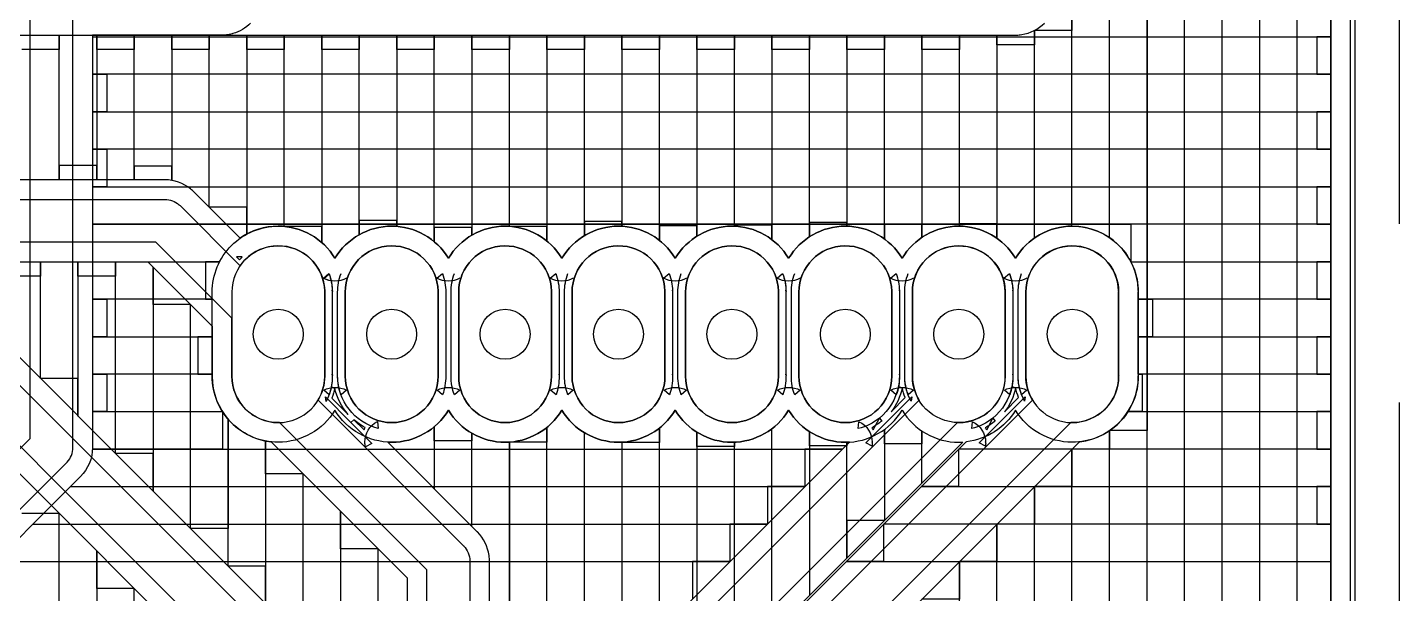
# Model space of a CAD drawing. Extents: x -29 to 3249, y -29 to 2286.
# Drawn here: x 2039 to 3249, y 881 to 1381 of the extents above; entities that cross this region are included whole.
import ezdxf

# ---------------------------------------------------------------- set-up
doc = ezdxf.new("R2010")
doc.units = 0
doc.header["$MEASUREMENT"] = 0
doc.layers.get('0').update_dxf_attribs({"linetype": 'CONTINUOUS'})
for name, color, linetype in [('BoardOutline', 7, 'CONTINUOUS'), ('CuttingOutside', 7, 'CONTINUOUS'), ('DrillPlated', 7, 'CONTINUOUS'), ('InsulateBottom', 7, 'CONTINUOUS'), ('InsulateTop', 7, 'CONTINUOUS')]:
    doc.layers.add(name, color=color, linetype=linetype)

# ---------------------------------------------------------------- blocks, each defined once
blk = doc.blocks.new('T3')
blk.add_circle((0, 0), 22)
blk.add_circle((0, 0), 22)

msp = doc.modelspace()

# ---------------------------------------------------------------- linework, layer by layer
at = {"layer": 'BoardOutline'}
msp.add_lwpolyline([(10.000001, 10.000001), (10.000001, 2247), (10.000001, 2247), (3209.199951, 2247), (3209.199951, 2247), (3209.199951, 10.000001), (3209.199951, 10.000001), (10.000001, 10.000001)], dxfattribs=at)
msp.add_lwpolyline([(10.000001, 10.000001), (10.000001, 2247), (10.000001, 2247), (3209.199951, 2247), (3209.199951, 2247), (3209.199951, 10.000001), (3209.199951, 10.000001), (10.000001, 10.000001)], dxfattribs=at)
at = {"layer": 'CuttingOutside'}
for points in [[(3248.63916, 1207.263794), (3248.62207, 2247.007813), (3248.62207, 2247.007813, 0.229112), (3233.700684, 2277.874023)], [(1688.366211, -29.427286), (3209.212646, -29.409449), (3209.212646, -29.409449, 0.233799), (3240.511719, -13.937008), (3240.511719, -13.937008), (3240.551025, -13.897638), (3240.551025, -13.897638, 0.164485), (3248.62207, 10.000001), (3248.62207, 10.000001), (3248.641846, 1049.783447)]]:
    msp.add_lwpolyline(points, format="xyb", dxfattribs=at)
at = {"layer": 'InsulateBottom'}
for points in [[(3205.511719, 2243.307129), (13.779527, 2243.307129), (13.779527, 2243.307129), (13.779527, 13.779527), (13.779527, 13.779527), (3205.511719, 13.779527), (3205.511719, 13.779527), (3205.511719, 2243.307129)], [(3188.189209, 2225.984375), (31.102364, 2225.984375), (31.102364, 2225.984375), (31.102364, 31.102364), (31.102364, 31.102364), (3188.189209, 31.102364), (3188.189209, 31.102364), (3188.189209, 2225.984375)], [(1360.039429, 1391.141724), (2041.141724, 1391.141724), (2041.141724, 1391.141724), (2041.141724, 1017.91333), (2041.141724, 1017.91333), (1952.165283, 928.937012)], [(2096.259766, 1372.440918), (3188.189209, 1372.440918), (3188.189209, 1372.440918), (3175.590576, 1372.440918), (3175.590576, 1372.440918), (3175.590576, 1339.369995), (3175.590576, 1339.369995), (3188.189209, 1339.369995), (3188.189209, 1339.369995), (2096.259766, 1339.369995), (2096.259766, 1339.369995), (2108.858154, 1339.369995), (2108.858154, 1339.369995), (2108.858154, 1306.299194), (2108.858154, 1306.299194), (2096.259766, 1306.299194), (2096.259766, 1306.299194), (3188.189209, 1306.299194), (3188.189209, 1306.299194), (3175.590576, 1306.299194), (3175.590576, 1306.299194), (3175.590576, 1273.228394), (3175.590576, 1273.228394), (3188.189209, 1273.228394), (3188.189209, 1273.228394), (2096.259766, 1273.228394), (2096.259766, 1273.228394), (2108.858154, 1273.228394), (2108.858154, 1273.228394), (2108.858154, 1240.157471), (2108.858154, 1240.157471), (2096.259766, 1240.157471), (2096.259766, 1240.157471), (3188.189209, 1240.157471), (3188.189209, 1240.157471), (3175.590576, 1240.157471), (3175.590576, 1240.157471), (3175.590576, 1207.086548), (3175.590576, 1207.086548), (3188.189209, 1207.086548), (3188.189209, 1207.086548), (2096.259766, 1207.086548), (2096.259766, 1207.086548), (3011.614258, 1207.086548), (3011.614258, 1207.086548), (3011.614258, 1174.015747)], [(2096.259766, 1174.015747), (2208.4646, 1174.015747), (2208.4646, 1174.015747), (2195.866211, 1174.015747), (2195.866211, 1174.015747), (2195.866211, 1140.944824), (2195.866211, 1140.944824), (2201.771729, 1140.944824), (2201.771729, 1140.944824), (2096.259766, 1140.944824), (2096.259766, 1140.944824), (2108.858154, 1140.944824), (2108.858154, 1140.944824), (2108.858154, 1107.874023), (2108.858154, 1107.874023), (2096.259766, 1107.874023), (2096.259766, 1107.874023), (2201.771729, 1107.874023), (2201.771729, 1107.874023), (2189.17334, 1107.874023), (2189.17334, 1107.874023), (2189.17334, 1074.803101), (2189.17334, 1074.803101), (2201.771729, 1074.803101), (2201.771729, 1074.803101), (2096.259766, 1074.803101), (2096.259766, 1074.803101), (2108.858154, 1074.803101), (2108.858154, 1074.803101), (2108.858154, 1041.7323), (2108.858154, 1041.7323), (2096.259766, 1041.7323), (2096.259766, 1041.7323), (2210.82666, 1041.7323), (2210.82666, 1041.7323), (2210.82666, 1008.661438), (2210.82666, 1008.661438), (2096.259766, 1008.661438), (2096.259766, 1008.661438), (2757.480469, 1008.661438), (2757.480469, 1008.661438), (2724.409424, 1008.661438), (2724.409424, 1008.661438), (2724.409424, 975.590515)], [(3011.614258, 1174.015747), (3188.189209, 1174.015747), (3188.189209, 1174.015747), (3175.590576, 1174.015747), (3175.590576, 1174.015747), (3175.590576, 1140.944824), (3175.590576, 1140.944824), (3188.189209, 1140.944824), (3188.189209, 1140.944824), (3018.307129, 1140.944824), (3018.307129, 1140.944824), (3030.905518, 1140.944824), (3030.905518, 1140.944824), (3030.905518, 1107.874023), (3030.905518, 1107.874023), (3018.307129, 1107.874023), (3018.307129, 1107.874023), (3188.189209, 1107.874023), (3188.189209, 1107.874023), (3175.590576, 1107.874023), (3175.590576, 1107.874023), (3175.590576, 1074.803101), (3175.590576, 1074.803101), (3188.189209, 1074.803101), (3188.189209, 1074.803101), (3018.307129, 1074.803101), (3018.307129, 1074.803101), (3021.850586, 1074.803101), (3021.850586, 1074.803101), (3021.850586, 1041.7323), (3021.850586, 1041.7323), (3009.251953, 1041.7323), (3009.251953, 1041.7323), (3188.189209, 1041.7323), (3188.189209, 1041.7323), (3175.590576, 1041.7323), (3175.590576, 1041.7323), (3175.590576, 1008.661438), (3175.590576, 1008.661438), (3188.189209, 1008.661438), (3188.189209, 1008.661438), (2859.842529, 1008.661438), (2859.842529, 1008.661438), (2859.842529, 975.590515), (2859.842529, 975.590515), (2826.771729, 975.590515), (2826.771729, 975.590515), (3188.189209, 975.590515), (3188.189209, 975.590515), (3175.590576, 975.590515), (3175.590576, 975.590515), (3175.590576, 942.519714), (3175.590576, 942.519714), (3188.189209, 942.519714), (3188.189209, 942.519714), (2793.700684, 942.519714), (2793.700684, 942.519714), (2793.700684, 909.448792), (2793.700684, 909.448792), (2760.629883, 909.448792), (2760.629883, 909.448792), (3188.189209, 909.448792)], [(2076.771729, 975.590515), (2724.409424, 975.590515), (2724.409424, 975.590515), (2691.338623, 975.590515), (2691.338623, 975.590515), (2691.338623, 942.519714)], [(2043.700806, 942.519714), (2691.338623, 942.519714), (2691.338623, 942.519714), (2658.267822, 942.519714), (2658.267822, 942.519714), (2658.267822, 909.448792)], [(2010.630005, 909.448792), (2658.267822, 909.448792), (2658.267822, 909.448792), (2625.196777, 909.448792), (2625.196777, 909.448792), (2625.196777, 876.377991)]]:
    msp.add_lwpolyline(points, dxfattribs=at)
for points in [[(1974.015747, 897.24408), (2073.425049, 996.653503), (2073.425049, 996.653503, 0.035587), (2073.818848, 997.047241), (2073.818848, 997.047241), (2074.015869, 997.24408), (2074.015869, 997.24408, 0.187469), (2078.937012, 1010.039368), (2078.937012, 1010.039368), (2078.937012, 1391.141724)], [(2235.629883, 1384.448853, -0.127118), (2220.078613, 1375.196777), (2220.078613, 1375.196777), (2219.291504, 1375), (2219.291504, 1375, -0.0591), (2214.370117, 1374.015747), (2214.370117, 1374.015747), (2211.614258, 1373.818848), (2211.614258, 1373.818848), (2096.259766, 1373.818848), (2096.259766, 1373.818848), (2096.259766, 1012.007874), (2096.259766, 1012.007874, -0.023111), (2096.259766, 1010.039368), (2096.259766, 1010.039368, -0.198912), (2085.629883, 984.448792), (2085.629883, 984.448792), (1987.401611, 886.220459)], [(2345.078857, 596.259827), (2763.58252, 1014.763794), (2763.58252, 1014.763794), (2760.039307, 1014.763794), (2760.039307, 1014.763794, -0.263757), (2710.039307, 1043.110229), (2710.039307, 1043.110229, -0.263756), (2660.039551, 1014.763794), (2660.039551, 1014.763794, -0.263758), (2610.039307, 1043.110229), (2610.039307, 1043.110229, -0.263756), (2560.039551, 1014.763794), (2560.039551, 1014.763794, -0.263758), (2510.039307, 1043.110229), (2510.039307, 1043.110229, -0.263757), (2460.039307, 1014.763794), (2460.039307, 1014.763794, -0.263757), (2410.039307, 1043.110229), (2410.039307, 1043.110229, -0.263757), (2360.039307, 1014.763794), (2360.039307, 1014.763794, -0.263757), (2310.039307, 1043.110229), (2310.039307, 1043.110229, -0.263757), (2260.039307, 1014.763794), (2260.039307, 1014.763794, -0.414214), (2201.771729, 1073.031494), (2201.771729, 1073.031494), (2201.771729, 1147.047241), (2201.771729, 1147.047241, -0.414214), (2260.039307, 1205.314941), (2260.039307, 1205.314941, -0.263757), (2310.039307, 1176.968506), (2310.039307, 1176.968506, -0.263757), (2360.039307, 1205.314941), (2360.039307, 1205.314941, -0.263757), (2410.039307, 1176.968506), (2410.039307, 1176.968506, -0.263757), (2460.039307, 1205.314941), (2460.039307, 1205.314941, -0.263757), (2510.039307, 1176.968506), (2510.039307, 1176.968506, -0.263758), (2560.039551, 1205.314941), (2560.039551, 1205.314941, -0.263756), (2610.039307, 1176.968506), (2610.039307, 1176.968506, -0.263758), (2660.039551, 1205.314941), (2660.039551, 1205.314941, -0.263756), (2710.039307, 1176.968506), (2710.039307, 1176.968506, -0.263757), (2760.039307, 1205.314941), (2760.039307, 1205.314941, -0.263757), (2810.039307, 1176.968506), (2810.039307, 1176.968506, -0.263757), (2860.039307, 1205.314941), (2860.039307, 1205.314941, -0.263757), (2910.039307, 1176.968506), (2910.039307, 1176.968506, -0.263757), (2960.039307, 1205.314941), (2960.039307, 1205.314941, -0.414214), (3018.307129, 1147.047241), (3018.307129, 1147.047241), (3018.307129, 1073.031494), (3018.307129, 1073.031494, -0.414214), (2960.039307, 1014.763794), (2960.039307, 1014.763794, -0.263757), (2910.039307, 1043.110229), (2910.039307, 1043.110229, -0.233194), (2866.732422, 1015.157471), (2866.732422, 1015.157471), (2866.141846, 1014.960632), (2866.141846, 1014.960632), (2401.574951, 550.393738)], [(2900.984131, 1147.047241, 1), (2819.094482, 1147.047241), (2819.094482, 1147.047241), (2819.094482, 1073.031494), (2819.094482, 1073.031494, 0.13615), (2825, 1051.968506), (2825, 1051.968506), (2825, 1051.771606), (2825, 1051.771606), (2352.165283, 578.937012), (2352.165283, 578.937012), (1860.039307, 578.937012)], [(2300.984131, 1148.031494, 0.988055), (2219.094482, 1147.047241), (2219.094482, 1147.047241), (2219.094482, 1073.031494), (2219.094482, 1073.031494, 1), (2300.984131, 1073.031494), (2300.984131, 1073.031494), (2300.984131, 1147.047241), (2300.984131, 1147.047241, 0.049632), (2300.984131, 1147.834595), (2300.984131, 1147.834595), (2300.984131, 1148.031494)], [(2400.984131, 1148.031494, 0.988055), (2319.094482, 1147.047241), (2319.094482, 1147.047241), (2319.094482, 1073.031494), (2319.094482, 1073.031494, 1), (2400.984131, 1073.031494), (2400.984131, 1073.031494), (2400.984131, 1147.047241), (2400.984131, 1147.047241, 0.049632), (2400.984131, 1147.834595), (2400.984131, 1147.834595), (2400.984131, 1148.031494)], [(2500.984131, 1148.031494, 0.988055), (2419.094482, 1147.047241), (2419.094482, 1147.047241), (2419.094482, 1073.031494), (2419.094482, 1073.031494, 1), (2500.984131, 1073.031494), (2500.984131, 1073.031494), (2500.984131, 1147.047241), (2500.984131, 1147.047241, 0.049629), (2500.984131, 1147.834595), (2500.984131, 1147.834595), (2500.984131, 1148.031494)], [(2600.984131, 1148.031494, 0.988055), (2519.094482, 1147.047241), (2519.094482, 1147.047241), (2519.094482, 1073.031494), (2519.094482, 1073.031494, 1), (2600.984131, 1073.031494), (2600.984131, 1073.031494), (2600.984131, 1147.047241), (2600.984131, 1147.047241, 0.049629), (2600.984131, 1147.834595), (2600.984131, 1147.834595), (2600.984131, 1148.031494)], [(2700.984131, 1148.031494, 0.988055), (2619.094482, 1147.047241), (2619.094482, 1147.047241), (2619.094482, 1073.031494), (2619.094482, 1073.031494, 1), (2700.984131, 1073.031494), (2700.984131, 1073.031494), (2700.984131, 1147.047241), (2700.984131, 1147.047241, 0.049629), (2700.984131, 1147.834595), (2700.984131, 1147.834595), (2700.984131, 1148.031494)], [(2800.984131, 1148.031494, 0.988055), (2719.094482, 1147.047241), (2719.094482, 1147.047241), (2719.094482, 1073.031494), (2719.094482, 1073.031494, 1), (2800.984131, 1073.031494), (2800.984131, 1073.031494), (2800.984131, 1147.047241), (2800.984131, 1147.047241, 0.049629), (2800.984131, 1147.834595), (2800.984131, 1147.834595), (2800.984131, 1148.031494)], [(3000.984131, 1148.031494, 0.988055), (2919.094238, 1147.047241), (2919.094238, 1147.047241), (2919.094238, 1073.031494), (2919.094238, 1073.031494, 1), (3000.984131, 1073.031494), (3000.984131, 1073.031494), (3000.984131, 1147.047241), (3000.984131, 1147.047241, 0.049632), (3000.984131, 1147.834595), (3000.984131, 1147.834595), (3000.984131, 1148.031494)], [(2320.078613, 1159.448853, -0.128687), (2310.039307, 1156.889771), (2310.039307, 1156.889771, -0.132993), (2299.803223, 1159.448853), (2299.803223, 1159.448853), (2304.724365, 1163.582642), (2304.724365, 1163.582642, -0.080521), (2307.677246, 1148.425293), (2307.677246, 1148.425293), (2307.677246, 1148.818848), (2307.677246, 1148.818848, -0.041451), (2307.677246, 1147.047241), (2307.677246, 1147.047241), (2307.677246, 1074.212646), (2307.677246, 1074.212646), (2307.677246, 1074.803101), (2307.677246, 1074.803101, -0.041451), (2307.677246, 1073.031494), (2307.677246, 1073.031494, -0.088838), (2304.921387, 1056.496094), (2304.921387, 1056.496094), (2300.197021, 1060.629883), (2300.197021, 1060.629883, -0.128665), (2310.039307, 1063.188965), (2310.039307, 1063.188965, -0.128687), (2320.078613, 1060.629883), (2320.078613, 1060.629883), (2315.354248, 1056.496094), (2315.354248, 1056.496094, -0.088837), (2312.401611, 1073.031494), (2312.401611, 1073.031494), (2312.401611, 1147.047241), (2312.401611, 1147.047241, -0.088837), (2315.354248, 1163.582642)], [(2420.078613, 1159.448853, -0.128687), (2410.039307, 1156.889771), (2410.039307, 1156.889771, -0.132993), (2399.803223, 1159.448853), (2399.803223, 1159.448853), (2404.724365, 1163.582642), (2404.724365, 1163.582642, -0.088837), (2407.677002, 1147.047241), (2407.677002, 1147.047241), (2407.677002, 1073.031494), (2407.677002, 1073.031494, -0.088838), (2404.921387, 1056.496094), (2404.921387, 1056.496094), (2400.197021, 1060.629883), (2400.197021, 1060.629883, -0.128665), (2410.039307, 1063.188965), (2410.039307, 1063.188965, -0.128687), (2420.078613, 1060.629883), (2420.078613, 1060.629883), (2415.354248, 1056.496094), (2415.354248, 1056.496094, -0.088837), (2412.401611, 1073.031494), (2412.401611, 1073.031494), (2412.401611, 1147.047241), (2412.401611, 1147.047241, -0.088837), (2415.354248, 1163.582642)], [(2520.078857, 1159.448853, -0.128689), (2510.039307, 1156.889771), (2510.039307, 1156.889771, -0.132993), (2499.803223, 1159.448853), (2499.803223, 1159.448853), (2504.724365, 1163.582642), (2504.724365, 1163.582642, -0.088837), (2507.677002, 1147.047241), (2507.677002, 1147.047241), (2507.677002, 1074.212646), (2507.677002, 1074.212646), (2507.677002, 1074.803101), (2507.677002, 1074.803101, -0.041451), (2507.677002, 1073.031494), (2507.677002, 1073.031494, -0.088838), (2504.921387, 1056.496094), (2504.921387, 1056.496094), (2500.197021, 1060.629883), (2500.197021, 1060.629883, -0.128665), (2510.039307, 1063.188965), (2510.039307, 1063.188965, -0.128689), (2520.078857, 1060.629883), (2520.078857, 1060.629883), (2515.354492, 1056.496094), (2515.354492, 1056.496094, -0.088837), (2512.401367, 1073.031494), (2512.401367, 1073.031494), (2512.401367, 1147.047241), (2512.401367, 1147.047241, -0.088837), (2515.354492, 1163.582642)], [(2620.078857, 1159.448853, -0.128689), (2610.039307, 1156.889771), (2610.039307, 1156.889771, -0.132993), (2599.803223, 1159.448853), (2599.803223, 1159.448853), (2604.724365, 1163.582642), (2604.724365, 1163.582642, -0.080521), (2607.677002, 1148.425293), (2607.677002, 1148.425293), (2607.677002, 1148.818848), (2607.677002, 1148.818848, -0.041451), (2607.677002, 1147.047241), (2607.677002, 1147.047241), (2607.677002, 1074.212646), (2607.677002, 1074.212646), (2607.677002, 1074.803101), (2607.677002, 1074.803101, -0.041451), (2607.677002, 1073.031494), (2607.677002, 1073.031494, -0.088838), (2604.921387, 1056.496094), (2604.921387, 1056.496094), (2600.196777, 1060.629883), (2600.196777, 1060.629883, -0.128667), (2610.039307, 1063.188965), (2610.039307, 1063.188965, -0.128689), (2620.078857, 1060.629883), (2620.078857, 1060.629883), (2615.354492, 1056.496094), (2615.354492, 1056.496094, -0.088837), (2612.401367, 1073.031494), (2612.401367, 1073.031494), (2612.401367, 1147.047241), (2612.401367, 1147.047241, -0.088837), (2615.354492, 1163.582642)], [(2720.078857, 1159.448853, -0.128689), (2710.039307, 1156.889771), (2710.039307, 1156.889771, -0.132993), (2699.803223, 1159.448853), (2699.803223, 1159.448853), (2704.724365, 1163.582642), (2704.724365, 1163.582642, -0.080521), (2707.677002, 1148.425293), (2707.677002, 1148.425293), (2707.677002, 1148.818848), (2707.677002, 1148.818848, -0.041451), (2707.677002, 1147.047241), (2707.677002, 1147.047241), (2707.677002, 1074.212646), (2707.677002, 1074.212646), (2707.677002, 1074.803101), (2707.677002, 1074.803101, -0.041451), (2707.677002, 1073.031494), (2707.677002, 1073.031494, -0.088838), (2704.921143, 1056.496094), (2704.921143, 1056.496094), (2700.196777, 1060.629883), (2700.196777, 1060.629883, -0.128667), (2710.039307, 1063.188965), (2710.039307, 1063.188965, -0.128689), (2720.078857, 1060.629883), (2720.078857, 1060.629883), (2715.354492, 1056.496094), (2715.354492, 1056.496094, -0.088838), (2712.401367, 1073.031494), (2712.401367, 1073.031494), (2712.401367, 1147.047241), (2712.401367, 1147.047241, -0.088838), (2715.354492, 1163.582642)], [(2820.078857, 1159.448853, -0.128689), (2810.039307, 1156.889771), (2810.039307, 1156.889771, -0.132993), (2799.803223, 1159.448853), (2799.803223, 1159.448853), (2804.724365, 1163.582642), (2804.724365, 1163.582642, -0.080521), (2807.677002, 1148.425293), (2807.677002, 1148.425293), (2807.677002, 1148.818848), (2807.677002, 1148.818848, -0.041451), (2807.677002, 1147.047241), (2807.677002, 1147.047241), (2807.677002, 1073.031494), (2807.677002, 1073.031494, -0.050138), (2806.688232, 1063.48645), (2806.688232, 1063.48645), (2810.039307, 1062.795288), (2810.039307, 1062.795288, -0.115496), (2800.393799, 1041.5354), (2800.393799, 1041.5354), (2812.79541, 1054.133911), (2812.79541, 1054.133911, -0.044681), (2810.039307, 1062.795288), (2810.039307, 1062.795288), (2806.688232, 1063.48645), (2806.688232, 1063.48645, -0.17237), (2790.04248, 1036.016724), (2790.04248, 1036.016724), (2792.125977, 1033.464478), (2792.125977, 1033.464478, -0.049868), (2783.267578, 1027.559082), (2783.267578, 1027.559082, -0.024443), (2784.645752, 1025.590576), (2784.645752, 1025.590576), (2790.04248, 1036.016724), (2790.04248, 1036.016724, -0.109598), (2771.456787, 1026.771606), (2771.456787, 1026.771606), (2772.047119, 1032.874023), (2772.047119, 1032.874023, -0.291234), (2783.661377, 1014.763794), (2783.661377, 1014.763794), (2783.661377, 1015.157471), (2783.661377, 1015.157471, -0.046621), (2783.661377, 1011.417358), (2783.661377, 1011.417358), (2777.952881, 1014.173279), (2777.952881, 1014.173279), (2818.503906, 1054.921265), (2818.503906, 1054.921265), (2817.91333, 1050.984253), (2817.91333, 1050.984253, -0.121157), (2812.401367, 1073.031494), (2812.401367, 1073.031494), (2812.401367, 1147.047241), (2812.401367, 1147.047241, -0.088838), (2815.354492, 1163.582642)], [(2920.078857, 1159.448853, -0.128689), (2910.039307, 1156.889771), (2910.039307, 1156.889771, -0.132993), (2899.803223, 1159.448853), (2899.803223, 1159.448853), (2904.724365, 1163.582642), (2904.724365, 1163.582642, -0.088837), (2907.677002, 1147.047241), (2907.677002, 1147.047241), (2907.677002, 1074.212646), (2907.677002, 1074.212646), (2907.677002, 1074.803101), (2907.677002, 1074.803101, -0.041452), (2907.677002, 1073.031494), (2907.677002, 1073.031494, -0.088838), (2904.921143, 1056.496094), (2904.921143, 1056.496094), (2900.196777, 1060.629883), (2900.196777, 1060.629883, -0.128667), (2910.039307, 1063.188965), (2910.039307, 1063.188965, -0.128689), (2920.078857, 1060.629883), (2920.078857, 1060.629883), (2915.354492, 1056.496094), (2915.354492, 1056.496094, -0.088838), (2912.401367, 1073.031494), (2912.401367, 1073.031494), (2912.401367, 1147.047241), (2912.401367, 1147.047241, -0.088838), (2915.354492, 1163.582642)], [(1867.91333, 541.141724), (2360.236328, 541.141724), (2360.236328, 541.141724), (2362.992188, 541.338562), (2362.992188, 541.338562), (2363.582764, 541.338562), (2363.582764, 541.338562, 0.150657), (2373.425049, 546.653564), (2373.425049, 546.653564), (2858.858154, 1032.08667), (2858.858154, 1032.08667), (2860.039307, 1032.08667), (2860.039307, 1032.08667), (2863.976563, 1032.283447), (2863.976563, 1032.283447, 0.386274), (2900.984131, 1073.031494), (2900.984131, 1073.031494, 0.049632), (2900.984131, 1073.818848), (2900.984131, 1073.818848), (2900.984131, 1147.047241)]]:
    msp.add_lwpolyline(points, format="xyb", dxfattribs=at)
at = {"layer": 'InsulateTop'}
for points in [[(3205.511719, 2243.307129), (13.779527, 2243.307129), (13.779527, 2243.307129), (13.779527, 13.779527), (13.779527, 13.779527), (3205.511719, 13.779527), (3205.511719, 13.779527), (3205.511719, 2243.307129)], [(31.102364, 2225.984375), (3188.189209, 2225.984375), (3188.189209, 2225.984375), (3188.189209, 31.102364), (3188.189209, 31.102364), (31.102364, 31.102364), (31.102364, 31.102364), (31.102364, 2225.984375)], [(3158.267578, 31.102364), (3158.267578, 2225.984375), (3158.267578, 2225.984375), (3158.267578, 2213.385742), (3158.267578, 2213.385742), (3125.196777, 2213.385742), (3125.196777, 2213.385742), (3125.196777, 2225.984375), (3125.196777, 2225.984375), (3125.196777, 31.102364), (3125.196777, 31.102364), (3125.196777, 43.700787), (3125.196777, 43.700787), (3092.125977, 43.700787), (3092.125977, 43.700787), (3092.125977, 31.102364), (3092.125977, 31.102364), (3092.125977, 1543.503906), (3092.125977, 1543.503906), (3092.125977, 1507.874023), (3092.125977, 1507.874023), (3059.054932, 1507.874023)], [(3059.054932, 31.102364), (3059.054932, 1507.874023), (3059.054932, 1507.874023), (3059.054932, 1474.803101), (3059.054932, 1474.803101), (3025.984375, 1474.803101)], [(3025.984375, 31.102364), (3025.984375, 1474.803101), (3025.984375, 1474.803101), (3025.984375, 1025), (3025.984375, 1025), (2992.913574, 1025)], [(2992.913574, 1195.078735), (2992.913574, 1441.732178), (2992.913574, 1441.732178), (2992.913574, 1408.661499), (2992.913574, 1408.661499), (2959.842529, 1408.661499)], [(2959.842529, 1205.314941), (2959.842529, 1408.661499), (2959.842529, 1408.661499), (2959.842529, 1377.952759), (2959.842529, 1377.952759), (2926.771729, 1377.952759)], [(2199.212646, 1222.047241), (2199.212646, 1373.818848), (2199.212646, 1373.818848), (2199.212646, 1361.220459), (2199.212646, 1361.220459), (2166.141846, 1361.220459), (2166.141846, 1361.220459), (2166.141846, 1373.818848), (2166.141846, 1373.818848), (2166.141846, 1245.669312), (2166.141846, 1245.669312), (2166.141846, 1258.2677), (2166.141846, 1258.2677), (2133.070801, 1258.2677), (2133.070801, 1258.2677), (2133.070801, 1246.259766), (2133.070801, 1246.259766), (2133.070801, 1373.818848), (2133.070801, 1373.818848), (2133.070801, 1361.220459), (2133.070801, 1361.220459), (2100, 1361.220459), (2100, 1361.220459), (2100, 1373.818848), (2100, 1373.818848), (2100, 1246.259766), (2100, 1246.259766), (2100, 1258.858276), (2100, 1258.858276), (2066.928955, 1258.858276), (2066.928955, 1258.858276), (2066.928955, 1246.259766), (2066.928955, 1246.259766), (2066.928955, 1373.818848), (2066.928955, 1373.818848), (2066.928955, 1361.220459), (2066.928955, 1361.220459), (2033.858276, 1361.220459)], [(2265.354248, 1205.118164), (2265.354248, 1373.818848), (2265.354248, 1373.818848), (2265.354248, 1361.220459), (2265.354248, 1361.220459), (2232.283447, 1361.220459), (2232.283447, 1361.220459), (2232.283447, 1373.818848), (2232.283447, 1373.818848), (2232.283447, 1198.425171), (2232.283447, 1198.425171), (2232.283447, 1222.047241), (2232.283447, 1222.047241), (2199.212646, 1222.047241)], [(2463.779297, 1205.118164), (2463.779297, 1373.818848), (2463.779297, 1373.818848), (2463.779297, 1361.220459), (2463.779297, 1361.220459), (2430.70874, 1361.220459), (2430.70874, 1361.220459), (2430.70874, 1373.818848), (2430.70874, 1373.818848), (2430.70874, 1197.440918), (2430.70874, 1197.440918), (2430.70874, 1204.133911), (2430.70874, 1204.133911), (2397.637695, 1204.133911), (2397.637695, 1204.133911), (2397.637695, 1191.5354), (2397.637695, 1191.5354), (2397.637695, 1373.818848), (2397.637695, 1373.818848), (2397.637695, 1361.220459), (2397.637695, 1361.220459), (2364.566895, 1361.220459), (2364.566895, 1361.220459), (2364.566895, 1373.818848), (2364.566895, 1373.818848), (2364.566895, 1205.118164), (2364.566895, 1205.118164), (2364.566895, 1210.433105), (2364.566895, 1210.433105), (2331.496094, 1210.433105), (2331.496094, 1210.433105), (2331.496094, 1197.834595), (2331.496094, 1197.834595), (2331.496094, 1373.818848), (2331.496094, 1373.818848), (2331.496094, 1361.220459), (2331.496094, 1361.220459), (2298.425293, 1361.220459), (2298.425293, 1361.220459), (2298.425293, 1373.818848), (2298.425293, 1373.818848), (2298.425293, 1190.944824), (2298.425293, 1190.944824), (2298.425293, 1205.118164), (2298.425293, 1205.118164), (2265.354248, 1205.118164)], [(2926.771729, 1194.881836), (2926.771729, 1377.952759), (2926.771729, 1377.952759), (2926.771729, 1365.35437), (2926.771729, 1365.35437), (2893.700684, 1365.35437), (2893.700684, 1365.35437), (2893.700684, 1373.818848), (2893.700684, 1373.818848), (2893.700684, 1194.685059), (2893.700684, 1194.685059), (2893.700684, 1207.283447), (2893.700684, 1207.283447), (2860.629883, 1207.283447), (2860.629883, 1207.283447), (2860.629883, 1205.314941), (2860.629883, 1205.314941), (2860.629883, 1373.818848), (2860.629883, 1373.818848), (2860.629883, 1361.220459), (2860.629883, 1361.220459), (2827.559082, 1361.220459), (2827.559082, 1361.220459), (2827.559082, 1373.818848), (2827.559082, 1373.818848), (2827.559082, 1195.472412), (2827.559082, 1195.472412), (2827.559082, 1206.692871), (2827.559082, 1206.692871), (2794.488037, 1206.692871), (2794.488037, 1206.692871), (2794.488037, 1194.094482), (2794.488037, 1194.094482), (2794.488037, 1373.818848), (2794.488037, 1373.818848), (2794.488037, 1361.220459), (2794.488037, 1361.220459), (2761.417236, 1361.220459), (2761.417236, 1361.220459), (2761.417236, 1373.818848), (2761.417236, 1373.818848), (2761.417236, 1205.314941), (2761.417236, 1205.314941), (2761.417236, 1208.4646), (2761.417236, 1208.4646), (2728.34668, 1208.4646), (2728.34668, 1208.4646), (2728.34668, 1195.866089), (2728.34668, 1195.866089), (2728.34668, 1373.818848), (2728.34668, 1373.818848), (2728.34668, 1361.220459), (2728.34668, 1361.220459), (2695.275635, 1361.220459), (2695.275635, 1361.220459), (2695.275635, 1373.818848), (2695.275635, 1373.818848), (2695.275635, 1193.503906), (2695.275635, 1193.503906), (2695.275635, 1206.102295), (2695.275635, 1206.102295), (2662.204834, 1206.102295), (2662.204834, 1206.102295), (2662.204834, 1205.314941), (2662.204834, 1205.314941), (2662.204834, 1373.818848), (2662.204834, 1373.818848), (2662.204834, 1361.220459), (2662.204834, 1361.220459), (2629.133789, 1361.220459), (2629.133789, 1361.220459), (2629.133789, 1373.818848), (2629.133789, 1373.818848), (2629.133789, 1196.456665), (2629.133789, 1196.456665), (2629.133789, 1205.511841), (2629.133789, 1205.511841), (2596.062988, 1205.511841), (2596.062988, 1205.511841), (2596.062988, 1192.913452), (2596.062988, 1192.913452), (2596.062988, 1373.818848), (2596.062988, 1373.818848), (2596.062988, 1361.220459), (2596.062988, 1361.220459), (2562.992188, 1361.220459), (2562.992188, 1361.220459), (2562.992188, 1373.818848), (2562.992188, 1373.818848), (2562.992188, 1205.314941), (2562.992188, 1205.314941), (2562.992188, 1209.44873), (2562.992188, 1209.44873), (2529.921143, 1209.44873), (2529.921143, 1209.44873), (2529.921143, 1196.850464), (2529.921143, 1196.850464), (2529.921143, 1373.818848), (2529.921143, 1373.818848), (2529.921143, 1361.220459), (2529.921143, 1361.220459), (2496.850342, 1361.220459), (2496.850342, 1361.220459), (2496.850342, 1373.818848), (2496.850342, 1373.818848), (2496.850342, 1192.125977), (2496.850342, 1192.125977), (2496.850342, 1205.118164), (2496.850342, 1205.118164), (2463.779297, 1205.118164)], [(2050.393799, 1070.866211), (2050.393799, 1173.818848), (2050.393799, 1173.818848), (2050.393799, 1161.220459), (2050.393799, 1161.220459), (2017.322876, 1161.220459), (2017.322876, 1161.220459), (2017.322876, 1173.818848), (2017.322876, 1173.818848), (2017.322876, 1103.937012)], [(2116.5354, 1004.724426), (2116.5354, 1173.818848), (2116.5354, 1173.818848), (2116.5354, 1161.220459), (2116.5354, 1161.220459), (2083.4646, 1161.220459), (2083.4646, 1161.220459), (2083.4646, 1173.818848), (2083.4646, 1173.818848), (2083.4646, 1037.795288), (2083.4646, 1037.795288), (2083.4646, 1070.866211), (2083.4646, 1070.866211), (2050.393799, 1070.866211)], [(2182.677246, 938.582703), (2182.677246, 1136.220459), (2182.677246, 1136.220459), (2149.606201, 1136.220459), (2149.606201, 1136.220459), (2149.606201, 1169.291382), (2149.606201, 1169.291382), (2149.606201, 971.653564), (2149.606201, 971.653564), (2149.606201, 1004.724426), (2149.606201, 1004.724426), (2116.5354, 1004.724426)], [(2215.748047, 905.511841), (2215.748047, 1035.236206), (2215.748047, 1035.236206), (2215.748047, 938.582703), (2215.748047, 938.582703), (2182.677246, 938.582703)], [(2430.70874, 940.551147), (2430.70874, 1022.637817), (2430.70874, 1022.637817), (2430.70874, 1015.944885), (2430.70874, 1015.944885), (2397.637695, 1015.944885), (2397.637695, 1015.944885), (2397.637695, 1028.543335), (2397.637695, 1028.543335), (2397.637695, 973.62207)], [(2496.850342, 648.031494), (2496.850342, 1027.952759), (2496.850342, 1027.952759), (2496.850342, 1014.960632), (2496.850342, 1014.960632), (2463.779297, 1014.960632)], [(2529.921143, 681.102356), (2529.921143, 1023.228333)], [(2596.062988, 747.24408), (2596.062988, 1027.165405), (2596.062988, 1027.165405), (2596.062988, 1014.566895), (2596.062988, 1014.566895), (2562.992188, 1014.566895), (2562.992188, 1014.566895), (2562.992188, 1014.763794), (2562.992188, 1014.763794), (2562.992188, 714.173218)], [(2662.204834, 813.385803), (2662.204834, 1014.763794), (2662.204834, 1014.763794), (2662.204834, 1011.023621), (2662.204834, 1011.023621), (2629.133789, 1011.023621), (2629.133789, 1011.023621), (2629.133789, 1023.62207), (2629.133789, 1023.62207), (2629.133789, 780.314941)], [(2695.275635, 846.456726), (2695.275635, 1026.574829)], [(2827.559082, 978.740173), (2827.559082, 1024.606323), (2827.559082, 1024.606323), (2827.559082, 1013.385803), (2827.559082, 1013.385803), (2794.488037, 1013.385803), (2794.488037, 1013.385803), (2794.488037, 1025.984253), (2794.488037, 1025.984253), (2794.488037, 945.66925), (2794.488037, 945.66925), (2761.417236, 945.66925), (2761.417236, 945.66925), (2761.417236, 912.59845), (2761.417236, 912.59845), (2761.417236, 1014.763794), (2761.417236, 1014.763794), (2761.417236, 1011.614197), (2761.417236, 1011.614197), (2728.34668, 1011.614197), (2728.34668, 1011.614197), (2728.34668, 1024.212646), (2728.34668, 1024.212646), (2728.34668, 879.527527)], [(2992.913574, 31.102364), (2992.913574, 1025), (2992.913574, 1025), (2992.913574, 1008.661438), (2992.913574, 1008.661438), (2959.842529, 1008.661438)], [(2281.889648, 839.370117), (2281.889648, 987.007874), (2281.889648, 987.007874), (2248.818848, 987.007874), (2248.818848, 987.007874), (2248.818848, 1015.944885), (2248.818848, 1015.944885), (2248.818848, 872.440918), (2248.818848, 872.440918), (2248.818848, 905.511841), (2248.818848, 905.511841), (2215.748047, 905.511841)], [(2463.779297, 614.960632), (2463.779297, 1014.960632), (2463.779297, 1014.960632), (2463.779297, 629.527588), (2463.779297, 629.527588), (2430.70874, 629.527588)], [(2959.842529, 31.102364), (2959.842529, 1008.661438), (2959.842529, 1008.661438), (2959.842529, 975.590515), (2959.842529, 975.590515), (2926.771729, 975.590515)], [(2926.771729, 31.102364), (2926.771729, 975.590515), (2926.771729, 975.590515), (2926.771729, 942.519714), (2926.771729, 942.519714), (2893.700684, 942.519714)], [(2066.928955, 767.913391), (2066.928955, 951.968506), (2066.928955, 951.968506), (2033.858276, 951.968506)], [(2348.031494, 773.228394), (2348.031494, 920.86615), (2348.031494, 920.86615), (2314.960693, 920.86615), (2314.960693, 920.86615), (2314.960693, 953.937012), (2314.960693, 953.937012), (2314.960693, 806.299194), (2314.960693, 806.299194), (2314.960693, 839.370117), (2314.960693, 839.370117), (2281.889648, 839.370117)], [(2893.700684, 31.102364), (2893.700684, 942.519714), (2893.700684, 942.519714), (2893.700684, 909.448792), (2893.700684, 909.448792), (2860.629883, 909.448792)], [(2133.070801, 761.614197), (2133.070801, 885.826782), (2133.070801, 885.826782), (2100, 885.826782), (2100, 885.826782), (2100, 918.897644), (2100, 918.897644), (2100, 752.362183)], [(2860.629883, 31.102364), (2860.629883, 909.448792), (2860.629883, 909.448792), (2860.629883, 876.377991), (2860.629883, 876.377991), (2827.559082, 876.377991)]]:
    msp.add_lwpolyline(points, dxfattribs=at)
for points in [[(1375, 1373.818848), (2910.039307, 1373.818848), (2910.039307, 1373.818848, 0.048934), (2914.173096, 1374.212646), (2914.173096, 1374.212646), (2915.55127, 1374.409424), (2915.55127, 1374.409424, 0.15938), (2935.629883, 1384.448853)], [(2449.606201, 498.425171), (2966.141846, 1014.960632), (2966.141846, 1014.960632), (2966.732422, 1015.157471), (2966.732422, 1015.157471, 0.380879), (3018.307129, 1073.031494), (3018.307129, 1073.031494, 0.023111), (3018.307129, 1075), (3018.307129, 1075), (3018.307129, 1147.047241), (3018.307129, 1147.047241, 0.023111), (3018.307129, 1149.015747), (3018.307129, 1149.015747), (3018.307129, 1149.212646), (3018.307129, 1149.212646, 0.403375), (2960.039307, 1205.314941), (2960.039307, 1205.314941, 0.263757), (2910.039307, 1176.968506), (2910.039307, 1176.968506, 0.263757), (2860.039307, 1205.314941), (2860.039307, 1205.314941, 0.263757), (2810.039307, 1176.968506), (2810.039307, 1176.968506, 0.263757), (2760.039307, 1205.314941), (2760.039307, 1205.314941, 0.263757), (2710.039307, 1176.968506), (2710.039307, 1176.968506, 0.263756), (2660.039551, 1205.314941), (2660.039551, 1205.314941, 0.263758), (2610.039307, 1176.968506), (2610.039307, 1176.968506, 0.263756), (2560.039551, 1205.314941), (2560.039551, 1205.314941, 0.263758), (2510.039307, 1176.968506), (2510.039307, 1176.968506, 0.263757), (2460.039307, 1205.314941), (2460.039307, 1205.314941, 0.263757), (2410.039307, 1176.968506), (2410.039307, 1176.968506, 0.263757), (2360.039307, 1205.314941), (2360.039307, 1205.314941, 0.263757), (2310.039307, 1176.968506), (2310.039307, 1176.968506, 0.263689), (2260.039307, 1205.314941), (2260.039307, 1205.314941, 0.153885), (2226.574707, 1194.881836), (2226.574707, 1194.881836), (2226.37793, 1194.881836), (2226.37793, 1194.881836), (2185.629883, 1235.630005), (2185.629883, 1235.630005, 0.042934), (2182.874023, 1237.992188), (2182.874023, 1237.992188), (2182.677246, 1238.188965), (2182.677246, 1238.188965, 0.171516), (2160.039307, 1246.259766), (2160.039307, 1246.259766), (1260.039429, 1246.259766)], [(1260.039429, 1228.937012), (2160.039307, 1228.937012), (2160.039307, 1228.937012, -0.181705), (2172.440918, 1224.212646), (2172.440918, 1224.212646), (2172.637939, 1224.015747), (2172.637939, 1224.015747, -0.063496), (2173.425049, 1223.425171), (2173.425049, 1223.425171), (2226.37793, 1170.472412), (2226.37793, 1170.472412, -0.725096), (2300.984131, 1148.031494), (2300.984131, 1148.031494), (2300.984131, 1147.834595), (2300.984131, 1147.834595, -0.049632), (2300.984131, 1147.047241), (2300.984131, 1147.047241), (2300.984131, 1073.031494), (2300.984131, 1073.031494, -0.136149), (2295.078857, 1051.968506), (2295.078857, 1051.968506), (2295.078857, 1051.771606), (2295.078857, 1051.771606), (2423.031494, 923.818909), (2423.031494, 923.818909, -0.035574), (2423.425049, 923.425171), (2423.425049, 923.425171, -0.198913), (2428.937012, 910.039368)], [(2391.141602, 667.913391), (2391.141602, 902.165344), (2391.141602, 902.165344), (2261.220459, 1032.08667), (2261.220459, 1032.08667), (2260.039307, 1032.08667), (2260.039307, 1032.08667, -0.414214), (2219.094482, 1073.031494), (2219.094482, 1073.031494), (2219.094482, 1124.212646), (2219.094482, 1124.212646), (2152.165283, 1191.141724), (2152.165283, 1191.141724), (1267.913452, 1191.141724)], [(2400.984131, 1148.031494), (2400.984131, 1147.834595), (2400.984131, 1147.834595, -0.049632), (2400.984131, 1147.047241), (2400.984131, 1147.047241), (2400.984131, 1073.031494), (2400.984131, 1073.031494, -1), (2319.094482, 1073.031494), (2319.094482, 1073.031494), (2319.094482, 1147.047241), (2319.094482, 1147.047241, -0.988055), (2400.984131, 1148.031494)], [(2407.08667, 533.858276), (2925, 1051.771606), (2925, 1051.771606), (2925, 1051.968506), (2925, 1051.968506, -0.13615), (2919.094238, 1073.031494), (2919.094238, 1073.031494), (2919.094238, 1147.047241), (2919.094238, 1147.047241, -1), (3000.984131, 1147.047241)], [(2500.984131, 1148.031494), (2500.984131, 1147.834595), (2500.984131, 1147.834595, -0.049629), (2500.984131, 1147.047241), (2500.984131, 1147.047241), (2500.984131, 1073.031494), (2500.984131, 1073.031494, -1), (2419.094482, 1073.031494), (2419.094482, 1073.031494), (2419.094482, 1147.047241), (2419.094482, 1147.047241, -0.988055), (2500.984131, 1148.031494)], [(2600.984131, 1148.031494), (2600.984131, 1147.834595), (2600.984131, 1147.834595, -0.049629), (2600.984131, 1147.047241), (2600.984131, 1147.047241), (2600.984131, 1073.031494), (2600.984131, 1073.031494, -1), (2519.094482, 1073.031494), (2519.094482, 1073.031494), (2519.094482, 1147.047241), (2519.094482, 1147.047241, -0.988055), (2600.984131, 1148.031494)], [(2700.984131, 1148.031494), (2700.984131, 1147.834595), (2700.984131, 1147.834595, -0.049629), (2700.984131, 1147.047241), (2700.984131, 1147.047241), (2700.984131, 1073.031494), (2700.984131, 1073.031494, -1), (2619.094482, 1073.031494), (2619.094482, 1073.031494), (2619.094482, 1147.047241), (2619.094482, 1147.047241, -0.988055), (2700.984131, 1148.031494)], [(2800.984131, 1148.031494), (2800.984131, 1147.834595), (2800.984131, 1147.834595, -0.049629), (2800.984131, 1147.047241), (2800.984131, 1147.047241), (2800.984131, 1073.031494), (2800.984131, 1073.031494, -1), (2719.094482, 1073.031494), (2719.094482, 1073.031494), (2719.094482, 1147.047241), (2719.094482, 1147.047241, -0.988055), (2800.984131, 1148.031494)], [(2900.984131, 1148.031494), (2900.984131, 1147.834595), (2900.984131, 1147.834595, -0.049632), (2900.984131, 1147.047241), (2900.984131, 1147.047241), (2900.984131, 1073.031494), (2900.984131, 1073.031494, -1), (2819.094482, 1073.031494), (2819.094482, 1073.031494), (2819.094482, 1147.047241), (2819.094482, 1147.047241, -0.988055), (2900.984131, 1148.031494)], [(1961.811035, 1173.818848), (2145.078857, 1173.818848), (2145.078857, 1173.818848), (2201.771729, 1117.125977), (2201.771729, 1117.125977), (2201.771729, 1073.031494), (2201.771729, 1073.031494, 0.38088), (2253.346436, 1015.157471), (2253.346436, 1015.157471), (2253.937012, 1014.960632), (2253.937012, 1014.960632), (2373.818848, 895.078735), (2373.818848, 895.078735), (2373.818848, 747.440918), (2373.818848, 747.440918), (1985.629883, 1135.629883)], [(2224.015869, 1178.346436), (2223.228271, 1178.346436), (2223.228271, 1178.346436), (2225.984375, 1175.590576), (2225.984375, 1175.590576, -0.019624), (2228.346436, 1178.149658), (2228.346436, 1178.149658), (2226.37793, 1178.149658), (2226.37793, 1178.149658), (2224.015869, 1178.346436)], [(2320.078613, 1159.448853, -0.128687), (2310.039307, 1156.889771), (2310.039307, 1156.889771, -0.125295), (2300.197021, 1159.251953), (2300.197021, 1159.251953), (2304.921387, 1163.385742), (2304.921387, 1163.385742, -0.087433), (2307.677246, 1147.047241), (2307.677246, 1147.047241), (2307.677246, 1073.031494), (2307.677246, 1073.031494, -0.051289), (2306.655518, 1063.266846), (2306.655518, 1063.266846), (2309.842529, 1062.598389), (2309.842529, 1062.598389, -0.044121), (2307.283447, 1053.740112), (2307.283447, 1053.740112), (2321.653564, 1039.370117), (2321.653564, 1039.370117, -0.129262), (2309.842529, 1062.598389), (2309.842529, 1062.598389), (2306.655518, 1063.266846), (2306.655518, 1063.266846, -0.069435), (2302.165283, 1050.787476), (2302.165283, 1050.787476), (2301.574951, 1054.724487), (2301.574951, 1054.724487), (2324.114258, 1032.185059), (2324.114258, 1032.185059), (2326.574707, 1034.645752), (2326.574707, 1034.645752), (2335.629883, 1025.590576), (2335.629883, 1025.590576, -0.02356), (2336.614014, 1027.755859), (2336.614014, 1027.755859, -0.059961), (2326.574707, 1034.645752), (2326.574707, 1034.645752), (2324.114258, 1032.185059), (2324.114258, 1032.185059), (2342.519775, 1013.779541), (2342.519775, 1013.779541), (2336.811035, 1010.826782), (2336.811035, 1010.826782, -0.049389), (2336.417236, 1014.763794), (2336.417236, 1014.763794, -0.288819), (2347.440918, 1033.070923), (2347.440918, 1033.070923), (2348.228271, 1026.968506), (2348.228271, 1026.968506, -0.342467), (2312.401611, 1073.031494), (2312.401611, 1073.031494), (2312.401611, 1147.047241), (2312.401611, 1147.047241, -0.088837), (2315.354248, 1163.582642)], [(2420.078613, 1159.448853, -0.128687), (2410.039307, 1156.889771), (2410.039307, 1156.889771, -0.132993), (2399.803223, 1159.448853), (2399.803223, 1159.448853), (2404.724365, 1163.582642), (2404.724365, 1163.582642, -0.088837), (2407.677002, 1147.047241), (2407.677002, 1147.047241), (2407.677002, 1073.031494), (2407.677002, 1073.031494, -0.088838), (2404.921387, 1056.496094), (2404.921387, 1056.496094), (2400.197021, 1060.629883), (2400.197021, 1060.629883, -0.128665), (2410.039307, 1063.188965), (2410.039307, 1063.188965, -0.128687), (2420.078613, 1060.629883), (2420.078613, 1060.629883), (2415.354248, 1056.496094), (2415.354248, 1056.496094, -0.088837), (2412.401611, 1073.031494), (2412.401611, 1073.031494), (2412.401611, 1147.047241), (2412.401611, 1147.047241, -0.088837), (2415.354248, 1163.582642)], [(2520.078857, 1159.448853, -0.128689), (2510.039307, 1156.889771), (2510.039307, 1156.889771, -0.132993), (2499.803223, 1159.448853), (2499.803223, 1159.448853), (2504.724365, 1163.582642), (2504.724365, 1163.582642, -0.088837), (2507.677002, 1147.047241), (2507.677002, 1147.047241), (2507.677002, 1074.212646), (2507.677002, 1074.212646), (2507.677002, 1074.803101), (2507.677002, 1074.803101, -0.041451), (2507.677002, 1073.031494), (2507.677002, 1073.031494, -0.088838), (2504.921387, 1056.496094), (2504.921387, 1056.496094), (2500.197021, 1060.629883), (2500.197021, 1060.629883, -0.128665), (2510.039307, 1063.188965), (2510.039307, 1063.188965, -0.128689), (2520.078857, 1060.629883), (2520.078857, 1060.629883), (2515.354492, 1056.496094), (2515.354492, 1056.496094, -0.088837), (2512.401367, 1073.031494), (2512.401367, 1073.031494), (2512.401367, 1147.047241), (2512.401367, 1147.047241, -0.088837), (2515.354492, 1163.582642)], [(2620.078857, 1159.448853, -0.128689), (2610.039307, 1156.889771), (2610.039307, 1156.889771, -0.132993), (2599.803223, 1159.448853), (2599.803223, 1159.448853), (2604.724365, 1163.582642), (2604.724365, 1163.582642, -0.080521), (2607.677002, 1148.425293), (2607.677002, 1148.425293), (2607.677002, 1148.818848), (2607.677002, 1148.818848, -0.041451), (2607.677002, 1147.047241), (2607.677002, 1147.047241), (2607.677002, 1073.031494), (2607.677002, 1073.031494, -0.088838), (2604.921387, 1056.496094), (2604.921387, 1056.496094), (2600.196777, 1060.629883), (2600.196777, 1060.629883, -0.128667), (2610.039307, 1063.188965), (2610.039307, 1063.188965, -0.128689), (2620.078857, 1060.629883), (2620.078857, 1060.629883), (2615.354492, 1056.496094), (2615.354492, 1056.496094, -0.088837), (2612.401367, 1073.031494), (2612.401367, 1073.031494), (2612.401367, 1147.047241), (2612.401367, 1147.047241, -0.088837), (2615.354492, 1163.582642)], [(2720.078857, 1159.448853, -0.128689), (2710.039307, 1156.889771), (2710.039307, 1156.889771, -0.132993), (2699.803223, 1159.448853), (2699.803223, 1159.448853), (2704.724365, 1163.582642), (2704.724365, 1163.582642, -0.088838), (2707.677002, 1147.047241), (2707.677002, 1147.047241), (2707.677002, 1074.212646), (2707.677002, 1074.212646), (2707.677002, 1074.803101), (2707.677002, 1074.803101, -0.041451), (2707.677002, 1073.031494), (2707.677002, 1073.031494, -0.088838), (2704.921143, 1056.496094), (2704.921143, 1056.496094), (2700.196777, 1060.629883), (2700.196777, 1060.629883, -0.128667), (2710.039307, 1063.188965), (2710.039307, 1063.188965, -0.128689), (2720.078857, 1060.629883), (2720.078857, 1060.629883), (2715.354492, 1056.496094), (2715.354492, 1056.496094, -0.088838), (2712.401367, 1073.031494), (2712.401367, 1073.031494), (2712.401367, 1147.047241), (2712.401367, 1147.047241, -0.088838), (2715.354492, 1163.582642)], [(2820.078857, 1159.448853, -0.128689), (2810.039307, 1156.889771), (2810.039307, 1156.889771, -0.132993), (2799.803223, 1159.448853), (2799.803223, 1159.448853), (2804.724365, 1163.582642), (2804.724365, 1163.582642, -0.080521), (2807.677002, 1148.425293), (2807.677002, 1148.425293), (2807.677002, 1148.818848), (2807.677002, 1148.818848, -0.041451), (2807.677002, 1147.047241), (2807.677002, 1147.047241), (2807.677002, 1074.212646), (2807.677002, 1074.212646), (2807.677002, 1074.803101), (2807.677002, 1074.803101, -0.041451), (2807.677002, 1073.031494), (2807.677002, 1073.031494, -0.088838), (2804.921143, 1056.496094), (2804.921143, 1056.496094), (2800.196777, 1060.629883), (2800.196777, 1060.629883, -0.128667), (2810.039307, 1063.188965), (2810.039307, 1063.188965, -0.128689), (2820.078857, 1060.629883), (2820.078857, 1060.629883), (2815.354492, 1056.496094), (2815.354492, 1056.496094, -0.088838), (2812.401367, 1073.031494), (2812.401367, 1073.031494), (2812.401367, 1147.047241), (2812.401367, 1147.047241, -0.088838), (2815.354492, 1163.582642)], [(2920.078857, 1159.448853, -0.128689), (2910.039307, 1156.889771), (2910.039307, 1156.889771, -0.132993), (2899.803223, 1159.448853), (2899.803223, 1159.448853), (2904.724365, 1163.582642), (2904.724365, 1163.582642, -0.080521), (2907.677002, 1148.425293), (2907.677002, 1148.425293), (2907.677002, 1148.818848), (2907.677002, 1148.818848, -0.041452), (2907.677002, 1147.047241), (2907.677002, 1147.047241), (2907.677002, 1073.031494), (2907.677002, 1073.031494, -0.050138), (2906.688232, 1063.48645), (2906.688232, 1063.48645), (2910.039307, 1062.795288), (2910.039307, 1062.795288, -0.115496), (2900.393799, 1041.5354), (2900.393799, 1041.5354), (2912.79541, 1054.133911), (2912.79541, 1054.133911, -0.044681), (2910.039307, 1062.795288), (2910.039307, 1062.795288), (2906.688232, 1063.48645), (2906.688232, 1063.48645, -0.17237), (2890.04248, 1036.016724), (2890.04248, 1036.016724), (2892.125977, 1033.464478), (2892.125977, 1033.464478, -0.049868), (2883.267578, 1027.559082), (2883.267578, 1027.559082, -0.024443), (2884.645752, 1025.590576), (2884.645752, 1025.590576), (2890.04248, 1036.016724), (2890.04248, 1036.016724, -0.109598), (2871.456787, 1026.771606), (2871.456787, 1026.771606), (2872.047119, 1032.874023), (2872.047119, 1032.874023, -0.291234), (2883.661377, 1014.763794), (2883.661377, 1014.763794), (2883.661377, 1015.157471), (2883.661377, 1015.157471, -0.046621), (2883.661377, 1011.417358), (2883.661377, 1011.417358), (2877.952881, 1014.173279), (2877.952881, 1014.173279), (2918.503906, 1054.921265), (2918.503906, 1054.921265), (2917.91333, 1050.984253), (2917.91333, 1050.984253, -0.121157), (2912.401367, 1073.031494), (2912.401367, 1073.031494), (2912.401367, 1147.047241), (2912.401367, 1147.047241, -0.088838), (2915.354492, 1163.582642)], [(3000.984131, 1147.047241), (3000.984131, 1073.818848), (3000.984131, 1073.818848, -0.049632), (3000.984131, 1073.031494), (3000.984131, 1073.031494, -0.386274), (2963.976563, 1032.283447), (2963.976563, 1032.283447), (2960.039307, 1032.08667), (2960.039307, 1032.08667), (2958.858154, 1032.08667), (2958.858154, 1032.08667), (2433.661377, 506.889771)], [(1973.425171, 1123.425171), (2372.440918, 724.409485), (2372.440918, 724.409485, -0.218217), (2378.937012, 710.039368)], [(1672.440918, 199.212601), (2096.653564, 623.425232), (2096.653564, 623.425232, -0.198911), (2110.039307, 628.937012), (2110.039307, 628.937012), (2252.165283, 628.937012), (2252.165283, 628.937012), (2333.267578, 710.039368), (2333.267578, 710.039368), (1952.165283, 1091.141724)], [(1965.157471, 1053.740112), (2251.181152, 767.716553), (2251.181152, 767.716553), (2250.787354, 767.519653), (2250.787354, 767.519653, 0.221466), (2210.039307, 739.960632), (2210.039307, 739.960632, 0.263514), (2160.039307, 768.307068), (2160.039307, 768.307068, 0.26369), (2110.039307, 739.960632), (2110.039307, 739.960632, 0.263514), (2060.039307, 768.307068), (2060.039307, 768.307068, 0.26369), (2010.039307, 739.960632)], [(2446.259766, 660.039368), (2446.259766, 910.039368), (2446.259766, 910.039368, 0.053478), (2445.866211, 914.566895), (2445.866211, 914.566895), (2445.866211, 914.763794), (2445.866211, 914.763794, 0.165109), (2435.629883, 935.629883), (2435.629883, 935.629883, 0.016433), (2434.645752, 936.614197), (2434.645752, 936.614197), (2356.496094, 1014.763794), (2356.496094, 1014.763794), (2360.039307, 1014.763794), (2360.039307, 1014.763794, 0.263757), (2410.039307, 1043.110229), (2410.039307, 1043.110229, 0.263757), (2460.039307, 1014.763794), (2460.039307, 1014.763794, 0.263757), (2510.039307, 1043.110229), (2510.039307, 1043.110229, 0.263758), (2560.039551, 1014.763794), (2560.039551, 1014.763794, 0.263756), (2610.039307, 1043.110229), (2610.039307, 1043.110229, 0.263758), (2660.039551, 1014.763794), (2660.039551, 1014.763794, 0.263756), (2710.039307, 1043.110229), (2710.039307, 1043.110229, 0.263757), (2760.039307, 1014.763794), (2760.039307, 1014.763794, 0.263757), (2810.039307, 1043.110229), (2810.039307, 1043.110229, 0.263757), (2860.039307, 1014.763794), (2860.039307, 1014.763794), (2863.58252, 1014.763794), (2863.58252, 1014.763794), (2398.62207, 549.803162)], [(2428.937012, 910.039368), (2428.937012, 660.039368), (2428.937012, 660.039368, -0.17791), (2424.409424, 647.834656), (2424.409424, 647.834656), (2424.212646, 647.637817), (2424.212646, 647.637817, -0.080721), (2423.425049, 646.653564), (2423.425049, 646.653564), (2323.818848, 547.047241), (2323.818848, 547.047241, -0.035582), (2323.425049, 546.653564), (2323.425049, 546.653564, -0.161168), (2312.79541, 541.338562), (2312.79541, 541.338562), (2310.039307, 541.141724), (2310.039307, 541.141724), (2167.91333, 541.141724), (2167.91333, 541.141724), (1878.937012, 252.165359)]]:
    msp.add_lwpolyline(points, format="xyb", dxfattribs=at)

# ---------------------------------------------------------------- block references
at = {"layer": 'DrillPlated'}
for p in [(2260, 1110), (2260, 1110), (2360, 1110), (2360, 1110), (2460, 1110), (2460, 1110), (2560.000244, 1110), (2560.000244, 1110), (2660.000244, 1110), (2660.000244, 1110), (2760, 1110), (2760, 1110), (2860, 1110), (2860, 1110), (2960, 1110), (2960, 1110)]:
    msp.add_blockref('T3', p, dxfattribs=at)

doc.saveas('drawing.dxf')
